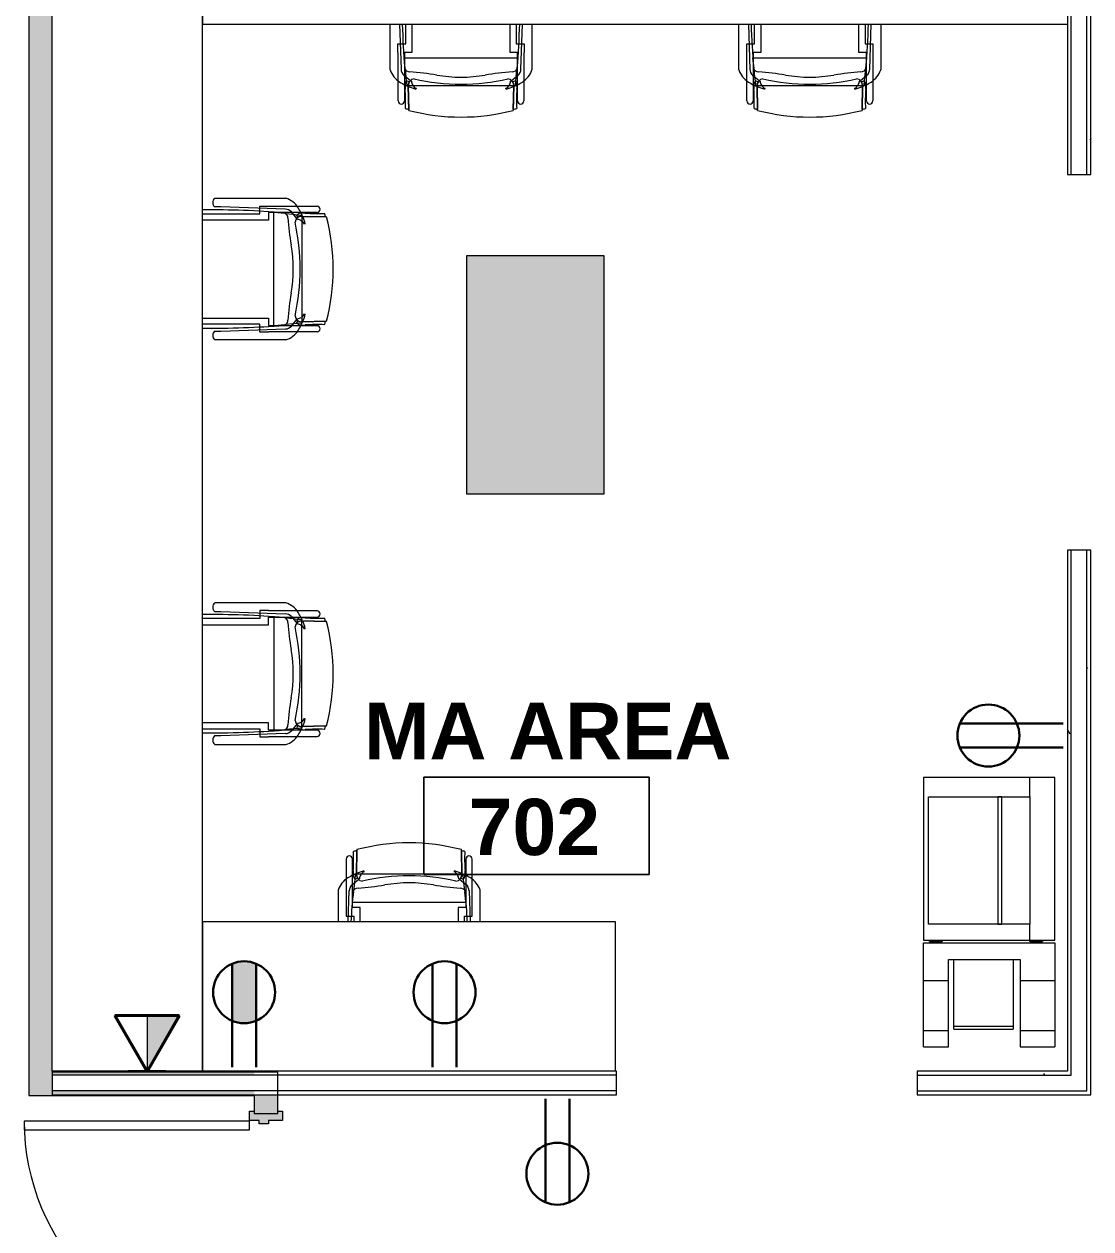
# Model space of a CAD drawing. Header units: inches. Extents: x 1076 to 2563, y 349 to 2134.
# Drawn here: x 1810 to 1980.3, y 944.3 to 1136.7 of the extents above; entities that cross this region are included whole.
import ezdxf

# ---------------------------------------------------------------- set-up
doc = ezdxf.new("R2010")
doc.units = ezdxf.units.IN
doc.header["$MEASUREMENT"] = 0
for name, color, linetype, lineweight in [('A-ANNO-NOTE', 131, 'Continuous', 30), ('A-AREA-IDEN', 2, 'Continuous', 9), ('A-COLS', 52, 'Continuous', 13), ('A-DOOR', 31, 'Continuous', 13), ('A-WALL', 113, 'Continuous', 13), ('A-WALL-PATT', 111, 'Continuous', 13), ('I-FURN', 30, 'Continuous', 9), ('I-WALL', 2, 'Continuous', 13), ('Q-CASE', 31, 'Continuous', 13), ('Q-SPCQ', 91, 'Continuous', 9)]:
    doc.layers.add(name, color=color, linetype=linetype, lineweight=lineweight)
doc.styles.add('Swis721 Lt BT_B', font='', dxfattribs={"height": 9})
doc.styles.get('Swis721 Lt BT_B').set_extended_font_data('Swis721 Lt BT', bold=True)
pattern_1 = [(0, (0, 0), (30.72, 7.68), [1.267, -21.773, 1.267, -21.773, -122.88]), (0, (0, 0), (30.72, 7.68), [-46.08, 1.267, -44.813, 1.267, -21.773, -53.76]), (0, (0, 0), (30.72, 7.68), [-115.2, 1.267, -14.093, 1.267, -37.133]), (120, (11.52, 3.84), (-22.011075, 22.7643), [1.267, -21.773, 1.267, -21.773, -122.88]), (120, (11.52, 3.84), (-22.011075, 22.7643), [-46.08, 1.267, -44.813, 1.267, -21.773, -53.76]), (120, (11.52, 3.84), (-22.011075, 22.7643), [-115.2, 1.267, -14.093, 1.267, -37.133]), (240, (15.36, 19.2), (-8.708925, -30.4443), [1.267, -21.773, 1.267, -21.773, -122.88]), (240, (15.36, 19.2), (-8.708925, -30.4443), [-46.08, 1.267, -44.813, 1.267, -21.773, -53.76]), (240, (15.36, 19.2), (-8.708925, -30.4443), [-115.2, 1.267, -14.093, 1.267, -37.133])]

# ---------------------------------------------------------------- blocks, each defined once
blk = doc.blocks.new('Door - Single - Solid Door-7355448-Level XX  POWER _ SIGNAL')
at = {"layer": 'A-DOOR'}
h = blk.add_hatch(color=250, dxfattribs=at)
h.paths.add_polyline_path([(23.62, 2.54), (22.12, 2.54), (22.12, 0.29), (21.62, 0.29), (21.62, -1.21), (22.12, -1.21), (22.12, -2.71), (23.62, -2.71), (23.62, -1.96), (23.24, -1.96), (23.24, 1.79), (23.62, 1.79), (23.62, 2.29)], flags=0)
h.paths.add_polyline_path([(-13.63, 0.29), (-14.13, 0.29), (-14.13, 2.54), (-15.63, 2.54), (-15.63, 1.79), (-15.26, 1.79), (-15.26, -1.96), (-15.63, -1.96), (-15.63, -2.71), (-14.13, -2.71), (-14.13, -1.21), (-13.63, -1.21)], flags=0)
at = {"layer": 'A-DOOR', "color": 8, "lineweight": 20}
for p, q in [((-15.63, 2.54), (-14.13, 2.54)), ((-15.63, 1.79), (-15.63, 2.54)), ((-14.13, 2.54), (-14.13, 0.29)), ((22.12, 2.54), (23.62, 2.54)), ((22.12, 0.29), (22.12, 2.54)), ((23.62, 2.54), (23.62, 1.79)), ((-14.13, 0.29), (-13.63, 0.29)), ((-13.63, 0.29), (-13.63, -1.21)), ((21.62, 0.29), (22.12, 0.29)), ((21.62, -1.21), (21.62, 0.29)), ((-14.13, -1.21), (-14.13, -2.71)), ((-13.63, -1.21), (-14.13, -1.21)), ((22.12, -1.21), (21.62, -1.21)), ((22.12, -2.71), (22.12, -1.21)), ((-15.63, -2.71), (-15.63, -1.96)), ((-14.13, -2.71), (-15.63, -2.71)), ((-12.63, -2.71), (-14.01, -2.71)), ((-14.01, -2.71), (-14.01, -38.71)), ((-12.63, -38.71), (-12.63, -2.71)), ((23.62, -2.71), (22.12, -2.71)), ((23.62, -1.96), (23.62, -2.71)), ((-14.01, -38.71), (-12.63, -38.71))]:
    blk.add_line(p, q, dxfattribs=at)
at = {"layer": 'A-DOOR', "lineweight": 9}
blk.add_arc((-14.01, -2.71), 36, 270, 0.5, dxfattribs=at)
blk = doc.blocks.new('C-Counter Top1 - ADJ HEIGHT 2-7727178-Level XX  POWER _ SIGNAL')
at = {"layer": 'Q-CASE', "lineweight": 9}
blk.add_line((-47.14, 0), (144.11, 0), dxfattribs=at)
blk = doc.blocks.new('F-Haworth_Chair_X99-Seminar - X99 Seminar Chair with Glides-7260152-Level XX  POWER _ SIGNAL')
at = {"layer": 'I-FURN'}
for p, q in [((-8.82, -0.89), (-8.82, 8.25)), ((-7.83, 8.25), (-7.83, -1.46)), ((7.83, -1.46), (7.83, 8.25)), ((8.82, 8.25), (8.82, -0.89)), ((-11.32, 5.48), (-11.3, 6.32)), ((-9.92, 6.36), (-9.92, 5.36)), ((9.92, 5.36), (9.92, 6.36)), ((11.3, 6.32), (11.32, 5.48)), ((-11.32, -5.06), (-11.32, 5.48)), ((-9.92, 5.36), (-9.57, -4.97)), ((9.57, -4.97), (9.92, 5.36)), ((11.32, 5.48), (11.32, -5.06)), ((-10.07, -0.89), (-9.71, -0.89)), ((-10.07, -2.27), (-10.07, -0.89)), ((-9.71, -0.89), (-9.2, -0.89)), ((-9.2, -0.89), (-8.82, -0.89)), ((-7.83, -1.47), (-7.83, -2.27)), ((7.83, -2.27), (7.83, -1.47)), ((8.82, -0.89), (9.2, -0.89)), ((9.2, -0.89), (9.71, -0.89)), ((9.71, -0.89), (10.07, -0.89)), ((10.07, -0.89), (10.07, -2.27)), ((-10.04, -2.27), (-10.07, -2.27)), ((-10.04, -4.99), (-10.04, -2.27)), ((-9.07, -3.12), (9.07, -3.12)), ((-9.07, -3.2), (-9.07, -3.12)), ((-8.9, -4.8), (-9.07, -3.2)), ((-9.04, -2.27), (-9.04, -3.12)), ((-7.83, -2.27), (-9.04, -2.27)), ((-9.04, -3.12), (-9.04, -3.43)), ((-9.04, -3.43), (-9.04, -3.62)), ((-9.04, -3.62), (-9.04, -5.99)), ((9.04, -2.27), (7.83, -2.27)), ((9.07, -3.2), (8.9, -4.8)), ((9.04, -3.12), (9.04, -2.27)), ((9.04, -3.43), (9.04, -3.12)), ((9.04, -3.62), (9.04, -3.43)), ((9.04, -5.99), (9.04, -3.62)), ((9.07, -3.12), (9.07, -3.2)), ((10.04, -2.27), (10.04, -4.99)), ((10.07, -2.27), (10.04, -2.27)), ((-10.04, -6.81), (-10.04, -5)), ((-8.88, -4.99), (-8.89, -4.91)), ((-8.75, -6.22), (-8.88, -4.99)), ((8.88, -4.99), (8.75, -6.22)), ((8.89, -4.91), (8.88, -4.99)), ((10.04, -5), (10.04, -6.81)), ((-10.04, -10.02), (-10.04, -6.81)), ((-9.13, -5.92), (-8.07, -6.77)), ((-9.04, -5.99), (-9.04, -7.4)), ((-9.04, -7.4), (-9.04, -10.02)), ((-8.68, -6.87), (-8.75, -6.22)), ((-8.62, -7.42), (-8.68, -6.87)), ((-8.6, -7.6), (-8.62, -7.43)), ((-8.61, -6.81), (-8.23, -6.95)), ((-8.49, -7.6), (-8.56, -7.6)), ((-8.42, -7.57), (-8.34, -11.37)), ((-8.34, -11.52), (-8.42, -7.57)), ((-7.65, -7.6), (-8.4, -7.6)), ((-8.03, -6.81), (-7.95, -6.87)), ((7.65, -7.6), (-7.65, -7.6)), ((8.4, -7.6), (7.65, -7.6)), ((7.95, -6.87), (8.03, -6.81)), ((8.07, -6.77), (9.13, -5.92)), ((8.23, -6.95), (8.61, -6.81)), ((8.34, -11.37), (8.42, -7.57)), ((8.42, -7.57), (8.34, -11.52)), ((8.56, -7.6), (8.49, -7.6)), ((8.62, -7.43), (8.6, -7.6)), ((8.68, -6.87), (8.62, -7.42)), ((8.75, -6.22), (8.68, -6.87)), ((9.04, -7.4), (9.04, -5.99)), ((9.04, -10.02), (9.04, -7.4)), ((10.04, -6.81), (10.04, -10.02)), ((-7.18, -7.99), (-7.21, -8.13)), ((7.21, -8.13), (7.18, -7.99))]:
    blk.add_line(p, q, dxfattribs=at)
for centre, radius, start, end in [((144.06, 7.32), 153.52, 179.6537, 184.5213), ((-144.06, 7.32), 153.52, 355.4787, 0.3463), ((-10.58, 5.68), 0.956, 45.8901, 138.1099), ((10.58, 5.68), 0.956, 41.8901, 134.1099), ((-7.87, -3.92), 3.63, 198.1789, 238.0478), ((-8.18, -4.9), 1.39, 182.8013, 227.1078), ((-8.24, -4.59), 0.763, 194.2338, 275.7662), ((-11.32, -48.08), 42.84, 79.9767, 85.7699), ((11.32, -48.08), 42.84, 94.2301, 100.0233), ((8.24, -4.59), 0.763, 264.2338, 345.7662), ((8.18, -4.9), 1.39, 312.8922, 357.1987), ((7.87, -3.92), 3.63, 301.9522, 341.8211), ((-4.71, 1.15), 9.61, 238.0478, 243.9964), ((-5.2, -7.86), 3.74, 170.0936, 184.0143), ((-4.71, 1.15), 9.61, 243.9964, 246.4906), ((-8.28, -7.33), 0.613, 122.5427, 170.0936), ((-4.71, 1.15), 9.61, 246.6393, 247.073), ((-7.37, -7.55), 1.05, 95.9554, 181.1786), ((-7.37, -7.55), 1.05, 145.2002, 181.1786), ((-6.55, -6.76), 1.38, 185.0878, 212.4248), ((-6.55, -6.76), 1.38, 214.0187, 242.9497), ((0, 26.49), 33.83, 257.2285, 282.7715), ((0, 15.97), 22.19, 259.9767, 280.0233), ((6.55, -6.76), 1.38, 297.0503, 325.9813), ((7.37, -7.55), 1.05, 358.8214, 84.0446), ((6.55, -6.76), 1.38, 327.5752, 354.9122), ((7.37, -7.55), 1.05, 358.8214, 34.7998), ((4.71, 1.15), 9.61, 292.927, 293.3607), ((4.71, 1.15), 9.61, 293.5094, 296.0036), ((8.28, -7.33), 0.613, 9.9064, 57.4573), ((5.2, -7.86), 3.74, 355.9857, 9.9064), ((4.71, 1.15), 9.61, 296.0036, 301.9522), ((-36.06, -10.03), 27.2, 357.4882, 4.0143), ((-4.71, 1.15), 9.61, 247.2631, 254.9334), ((4.71, 1.15), 9.61, 285.0666, 292.7369), ((36.06, -10.03), 27.2, 175.9857, 182.5118), ((-9.54, -10.02), 0.498, 180, 0), ((0, 20.73), 33.17, 254.4478, 255.4234), ((0, 20.29), 32.89, 255.304, 284.6925), ((0, 20.73), 33.17, 284.5766, 285.5522), ((9.54, -10.02), 0.498, 180, 0)]:
    blk.add_arc(centre, radius, start, end, dxfattribs=at)
blk = doc.blocks.new('F-Haworth_Chair_X99-Seminar - X99 Seminar Chair with Glides-V16-Level XX  POWER _ SIGNAL')
at = {"layer": 'I-FURN'}
for p, q in [((-10.04, 10.02), (-10.04, 6.81)), ((-9.04, 7.4), (-9.04, 10.02)), ((-8.34, 11.52), (-8.42, 7.57)), ((-8.42, 7.57), (-8.34, 11.37)), ((8.42, 7.57), (8.34, 11.52)), ((8.34, 11.37), (8.42, 7.57)), ((9.04, 10.02), (9.04, 7.4)), ((10.04, 6.81), (10.04, 10.02)), ((-7.18, 7.99), (-7.21, 8.13)), ((7.21, 8.13), (7.18, 7.99)), ((-10.04, 6.81), (-10.04, 5)), ((-9.13, 5.92), (-8.07, 6.77)), ((-9.04, 5.99), (-9.04, 7.4)), ((-9.04, 3.62), (-9.04, 5.99)), ((-8.75, 6.22), (-8.88, 4.99)), ((-8.68, 6.87), (-8.75, 6.22)), ((-8.62, 7.42), (-8.68, 6.87)), ((-8.6, 7.6), (-8.62, 7.43)), ((-8.61, 6.81), (-8.23, 6.95)), ((-8.49, 7.6), (-8.56, 7.6)), ((-7.65, 7.6), (-8.4, 7.6)), ((-8.03, 6.81), (-7.95, 6.87)), ((-3.62, 7.6), (-7.65, 7.6)), ((3.85, 7.6), (-3.58, 7.6)), ((7.65, 7.6), (3.88, 7.6)), ((8.4, 7.6), (7.65, 7.6)), ((7.95, 6.87), (8.03, 6.81)), ((8.07, 6.77), (9.13, 5.92)), ((8.23, 6.95), (8.61, 6.81)), ((8.56, 7.6), (8.49, 7.6)), ((8.62, 7.43), (8.6, 7.6)), ((8.68, 6.87), (8.62, 7.42)), ((8.75, 6.22), (8.68, 6.87)), ((8.88, 4.99), (8.75, 6.22)), ((9.04, 7.4), (9.04, 5.99)), ((9.04, 5.99), (9.04, 3.62)), ((10.04, 5), (10.04, 6.81)), ((-11.32, 5.06), (-11.32, -5.48)), ((-10.04, 4.99), (-10.04, 2.27)), ((-9.92, -5.36), (-9.57, 4.97)), ((-8.9, 4.8), (-9.07, 3.2)), ((-8.88, 4.99), (-8.89, 4.91)), ((8.89, 4.91), (8.88, 4.99)), ((9.07, 3.2), (8.9, 4.8)), ((9.57, 4.97), (9.92, -5.36)), ((10.04, 2.27), (10.04, 4.99)), ((11.32, -5.48), (11.32, 5.06)), ((-10.04, 2.27), (-10.07, 2.27)), ((-10.07, 2.27), (-10.07, 0.89)), ((-9.07, 3.2), (-9.07, 3.12)), ((-9.07, 3.12), (9.07, 3.12)), ((-9.04, 3.43), (-9.04, 3.62)), ((-9.04, 3.12), (-9.04, 3.43)), ((-9.04, 2.27), (-9.04, 3.12)), ((-7.83, 2.27), (-9.04, 2.27)), ((-7.83, 1.47), (-7.83, 2.27)), ((9.04, 2.27), (7.83, 2.27)), ((7.83, 2.27), (7.83, 1.47)), ((9.04, 3.62), (9.04, 3.43)), ((9.04, 3.43), (9.04, 3.12)), ((9.04, 3.12), (9.04, 2.27)), ((9.07, 3.12), (9.07, 3.2)), ((10.07, 2.27), (10.04, 2.27)), ((10.07, 0.89), (10.07, 2.27)), ((-10.07, 0.89), (-9.71, 0.89)), ((-9.71, 0.89), (-9.2, 0.89)), ((-9.2, 0.89), (-8.82, 0.89)), ((-8.82, 0.89), (-8.82, -8.25)), ((-7.83, -8.25), (-7.83, 1.46)), ((7.83, 1.46), (7.83, -8.25)), ((8.82, 0.89), (9.2, 0.89)), ((8.82, -8.25), (8.82, 0.89)), ((9.2, 0.89), (9.71, 0.89)), ((9.71, 0.89), (10.07, 0.89)), ((-11.32, -5.48), (-11.3, -6.32)), ((-9.92, -6.36), (-9.92, -5.36)), ((9.92, -5.36), (9.92, -6.36)), ((11.3, -6.32), (11.32, -5.48))]:
    blk.add_line(p, q, dxfattribs=at)
for centre, radius, start, end in [((0, -20.29), 32.89, 75.3075, 104.696), ((-9.54, 10.02), 0.498, 360, 180), ((-36.06, 10.03), 27.2, 355.9857, 2.5118), ((0, -20.73), 33.17, 104.5766, 105.5522), ((0, -20.73), 33.17, 74.4478, 75.4234), ((36.06, 10.03), 27.2, 177.4882, 184.0143), ((9.54, 10.02), 0.498, 360, 180), ((-5.2, 7.86), 3.74, 175.9857, 189.9064), ((-4.71, -1.15), 9.61, 112.927, 113.3607), ((-4.71, -1.15), 9.61, 105.0666, 112.7369), ((-6.55, 6.76), 1.38, 117.0503, 145.9813), ((6.55, 6.76), 1.38, 48.4842, 62.9497), ((4.71, -1.15), 9.61, 67.2631, 74.9334), ((6.55, 6.76), 1.38, 34.0187, 48.4842), ((4.71, -1.15), 9.61, 66.6393, 67.073), ((5.2, 7.86), 3.74, 350.0936, 4.0143), ((-7.87, 3.92), 3.63, 121.9522, 161.8211), ((-4.71, -1.15), 9.61, 116.0036, 121.9522), ((-8.18, 4.9), 1.39, 132.8922, 177.1987), ((-4.71, -1.15), 9.61, 113.5094, 116.0036), ((-8.28, 7.33), 0.613, 189.9064, 237.4573), ((-7.37, 7.55), 1.05, 178.8214, 214.7998), ((-7.37, 7.55), 1.05, 178.8214, 264.0446), ((-11.32, 48.08), 42.84, 274.2301, 280.0233), ((-6.55, 6.76), 1.38, 147.5752, 174.9122), ((0, -26.49), 33.83, 77.2285, 102.7715), ((0, -15.97), 22.19, 79.9767, 100.0233), ((11.32, 48.08), 42.84, 259.9767, 265.7699), ((7.37, 7.55), 1.05, 275.9554, 1.1786), ((6.55, 6.76), 1.38, 5.0878, 32.4248), ((7.37, 7.55), 1.05, 325.2002, 1.1786), ((4.71, -1.15), 9.61, 63.9964, 66.4906), ((8.28, 7.33), 0.613, 302.5427, 350.0936), ((4.71, -1.15), 9.61, 58.0478, 63.9964), ((8.18, 4.9), 1.39, 2.8013, 47.1078), ((7.87, 3.92), 3.63, 18.1789, 58.0478), ((144.06, -7.32), 153.52, 175.4787, 180.3463), ((-8.24, 4.59), 0.763, 84.2338, 165.7662), ((8.24, 4.59), 0.763, 14.2338, 95.7662), ((-144.06, -7.32), 153.52, 359.6537, 4.5213), ((-10.58, -5.68), 0.956, 221.8901, 314.1099), ((10.58, -5.68), 0.956, 225.8901, 318.1099)]:
    blk.add_arc(centre, radius, start, end, dxfattribs=at)
blk = doc.blocks.new('C-Counter Top1 - ADJ HEIGHT 2-7727322-Level XX  POWER _ SIGNAL')
at = {"layer": 'Q-CASE', "lineweight": 9}
for p, q in [((-47.26, 24), (-47.26, 0)), ((-47.26, 0), (90.79, 0))]:
    blk.add_line(p, q, dxfattribs=at)
blk = doc.blocks.new('F-Haworth_Chair_X99-Seminar - X99 Seminar Chair with Glides-V70-Level XX  POWER _ SIGNAL')
at = {"layer": 'I-FURN'}
for p, q in [((-11.32, -5.06), (-11.32, 2.25)), ((-9.81, 2.25), (-9.57, -4.97)), ((-8.82, -0.89), (-8.82, 2.25)), ((-7.83, 2.25), (-7.83, -2.27)), ((7.83, -2.27), (7.83, 2.25)), ((8.82, 2.25), (8.82, -0.89)), ((9.57, -4.97), (9.81, 2.25)), ((11.32, 2.25), (11.32, -5.06)), ((-10.07, -0.89), (-9.71, -0.89)), ((-10.07, -2.27), (-10.07, -0.89)), ((-9.71, -0.89), (-9.2, -0.89)), ((-9.2, -0.89), (-8.82, -0.89)), ((8.82, -0.89), (9.2, -0.89)), ((9.2, -0.89), (9.71, -0.89)), ((9.71, -0.89), (10.07, -0.89)), ((10.07, -0.89), (10.07, -2.27)), ((-10.04, -2.27), (-10.07, -2.27)), ((-10.04, -4.99), (-10.04, -2.27)), ((-9.07, -3.12), (9.07, -3.12)), ((-9.07, -3.2), (-9.07, -3.12)), ((-8.9, -4.8), (-9.07, -3.2)), ((-9.04, -2.27), (-9.04, -3.12)), ((-7.83, -2.27), (-9.04, -2.27)), ((-9.04, -3.12), (-9.04, -3.43)), ((-9.04, -3.43), (-9.04, -3.62)), ((-9.04, -3.62), (-9.04, -5.99)), ((9.04, -2.27), (7.83, -2.27)), ((9.07, -3.2), (8.9, -4.8)), ((9.04, -3.12), (9.04, -2.27)), ((9.04, -3.43), (9.04, -3.12)), ((9.04, -3.62), (9.04, -3.43)), ((9.04, -5.99), (9.04, -3.62)), ((9.07, -3.12), (9.07, -3.2)), ((10.04, -2.27), (10.04, -4.99)), ((10.07, -2.27), (10.04, -2.27)), ((-10.04, -6.81), (-10.04, -5)), ((-8.88, -4.99), (-8.89, -4.91)), ((-8.75, -6.22), (-8.88, -4.99)), ((8.88, -4.99), (8.75, -6.22)), ((8.89, -4.91), (8.88, -4.99)), ((10.04, -5), (10.04, -6.81)), ((-10.04, -10.02), (-10.04, -6.81)), ((-9.13, -5.92), (-8.07, -6.77)), ((-9.04, -5.99), (-9.04, -7.4)), ((-9.04, -7.4), (-9.04, -10.02)), ((-8.68, -6.87), (-8.75, -6.22)), ((-8.62, -7.42), (-8.68, -6.87)), ((-8.6, -7.6), (-8.62, -7.43)), ((-8.61, -6.81), (-8.23, -6.95)), ((-8.49, -7.6), (-8.56, -7.6)), ((-8.42, -7.57), (-8.34, -11.37)), ((-8.34, -11.52), (-8.42, -7.57)), ((-7.65, -7.6), (-8.4, -7.6)), ((-8.03, -6.81), (-7.95, -6.87)), ((7.65, -7.6), (-7.65, -7.6)), ((8.4, -7.6), (7.65, -7.6)), ((7.95, -6.87), (8.03, -6.81)), ((8.07, -6.77), (9.13, -5.92)), ((8.23, -6.95), (8.61, -6.81)), ((8.34, -11.37), (8.42, -7.57)), ((8.42, -7.57), (8.34, -11.52)), ((8.56, -7.6), (8.49, -7.6)), ((8.62, -7.43), (8.6, -7.6)), ((8.68, -6.87), (8.62, -7.42)), ((8.75, -6.22), (8.68, -6.87)), ((9.04, -7.4), (9.04, -5.99)), ((9.04, -10.02), (9.04, -7.4)), ((10.04, -6.81), (10.04, -10.02)), ((-7.18, -7.99), (-7.21, -8.13)), ((7.21, -8.13), (7.18, -7.99))]:
    blk.add_line(p, q, dxfattribs=at)
for centre, radius, start, end in [((144.06, 7.32), 153.52, 181.8934, 184.5213), ((-144.06, 7.32), 153.52, 355.4787, 358.1066), ((-7.87, -3.92), 3.63, 198.1789, 238.0478), ((-8.18, -4.9), 1.39, 182.8013, 227.1078), ((-8.24, -4.59), 0.763, 194.2338, 275.7662), ((-11.32, -48.08), 42.84, 79.9767, 85.7699), ((11.32, -48.08), 42.84, 94.2301, 100.0233), ((8.24, -4.59), 0.763, 264.2338, 345.7662), ((8.18, -4.9), 1.39, 312.8922, 357.1987), ((7.87, -3.92), 3.63, 301.9522, 341.8211), ((-4.71, 1.15), 9.61, 238.0478, 243.9964), ((-5.2, -7.86), 3.74, 170.0936, 184.0143), ((-4.71, 1.15), 9.61, 243.9964, 246.4906), ((-8.28, -7.33), 0.613, 122.5427, 170.0936), ((-4.71, 1.15), 9.61, 246.6393, 247.073), ((-7.37, -7.55), 1.05, 95.9554, 181.1786), ((-7.37, -7.55), 1.05, 145.2002, 181.1786), ((-6.55, -6.76), 1.38, 185.0878, 212.4248), ((-6.55, -6.76), 1.38, 214.0187, 242.9497), ((0, 26.49), 33.83, 257.2285, 282.7715), ((0, 15.97), 22.19, 259.9767, 280.0233), ((6.55, -6.76), 1.38, 297.0503, 325.9813), ((7.37, -7.55), 1.05, 358.8214, 84.0446), ((6.55, -6.76), 1.38, 327.5752, 354.9122), ((7.37, -7.55), 1.05, 358.8214, 34.7998), ((4.71, 1.15), 9.61, 292.927, 293.3607), ((4.71, 1.15), 9.61, 293.5094, 296.0036), ((8.28, -7.33), 0.613, 9.9064, 57.4573), ((5.2, -7.86), 3.74, 355.9857, 9.9064), ((4.71, 1.15), 9.61, 296.0036, 301.9522), ((-36.06, -10.03), 27.2, 357.4882, 4.0143), ((-4.71, 1.15), 9.61, 247.2631, 254.9334), ((4.71, 1.15), 9.61, 285.0666, 292.7369), ((36.06, -10.03), 27.2, 175.9857, 182.5118), ((-9.54, -10.02), 0.498, 180, 0), ((0, 20.73), 33.17, 254.4478, 255.4234), ((0, 20.29), 32.89, 255.304, 284.6925), ((0, 20.73), 33.17, 284.5766, 285.5522), ((9.54, -10.02), 0.498, 180, 0)]:
    blk.add_arc(centre, radius, start, end, dxfattribs=at)
blk = doc.blocks.new('C-Counter Top1 - ADJ HEIGHT 2-7727901-Level XX  POWER _ SIGNAL')
at = {"layer": 'Q-CASE', "lineweight": 9}
for p, q in [((18.67, 0), (-47.26, 0)), ((-47.26, 0), (-47.26, -23.87)), ((18.67, -23.88), (18.67, 0))]:
    blk.add_line(p, q, dxfattribs=at)
blk = doc.blocks.new('F-Haworth_Chair_X99-Seminar - X99 Seminar Chair with Glides-V71-Level XX  POWER _ SIGNAL')
at = {"layer": 'I-FURN'}
for p, q in [((-10.04, 10.02), (-10.04, 6.81)), ((-9.04, 7.4), (-9.04, 10.02)), ((-8.34, 11.52), (-8.42, 7.57)), ((-8.42, 7.57), (-8.34, 11.37)), ((8.42, 7.57), (8.34, 11.52)), ((8.34, 11.37), (8.42, 7.57)), ((9.04, 10.02), (9.04, 7.4)), ((10.04, 6.81), (10.04, 10.02)), ((-7.18, 7.99), (-7.21, 8.13)), ((7.21, 8.13), (7.18, 7.99)), ((-10.04, 6.81), (-10.04, 5)), ((-9.13, 5.92), (-8.07, 6.77)), ((-9.04, 5.99), (-9.04, 7.4)), ((-9.04, 3.62), (-9.04, 5.99)), ((-8.75, 6.22), (-8.88, 4.99)), ((-8.68, 6.87), (-8.75, 6.22)), ((-8.62, 7.42), (-8.68, 6.87)), ((-8.6, 7.6), (-8.62, 7.43)), ((-8.61, 6.81), (-8.23, 6.95)), ((-8.49, 7.6), (-8.56, 7.6)), ((-7.65, 7.6), (-8.4, 7.6)), ((-8.03, 6.81), (-7.95, 6.87)), ((7.65, 7.6), (-7.65, 7.6)), ((8.4, 7.6), (7.65, 7.6)), ((7.95, 6.87), (8.03, 6.81)), ((8.07, 6.77), (9.13, 5.92)), ((8.23, 6.95), (8.61, 6.81)), ((8.56, 7.6), (8.49, 7.6)), ((8.62, 7.43), (8.6, 7.6)), ((8.68, 6.87), (8.62, 7.42)), ((8.75, 6.22), (8.68, 6.87)), ((8.88, 4.99), (8.75, 6.22)), ((9.04, 7.4), (9.04, 5.99)), ((9.04, 5.99), (9.04, 3.62)), ((10.04, 5), (10.04, 6.81)), ((-11.32, 5.06), (-11.32, 0)), ((-10.04, 4.99), (-10.04, 2.27)), ((-9.74, 0), (-9.57, 4.97)), ((-8.9, 4.8), (-9.07, 3.2)), ((-8.88, 4.99), (-8.89, 4.91)), ((8.89, 4.91), (8.88, 4.99)), ((9.07, 3.2), (8.9, 4.8)), ((9.57, 4.97), (9.74, 0)), ((10.04, 2.27), (10.04, 4.99)), ((11.32, 0), (11.32, 5.06)), ((-10.04, 2.27), (-10.07, 2.27)), ((-10.07, 2.27), (-10.07, 0.89)), ((-9.07, 3.2), (-9.07, 3.12)), ((-9.07, 3.12), (9.07, 3.12)), ((-9.04, 3.43), (-9.04, 3.62)), ((-9.04, 3.12), (-9.04, 3.43)), ((-9.04, 2.27), (-9.04, 3.12)), ((-7.83, 2.27), (-9.04, 2.27)), ((-7.83, 0), (-7.83, 2.27)), ((9.04, 2.27), (7.83, 2.27)), ((7.83, 2.27), (7.83, 0)), ((9.04, 3.62), (9.04, 3.43)), ((9.04, 3.43), (9.04, 3.12)), ((9.04, 3.12), (9.04, 2.27)), ((9.07, 3.12), (9.07, 3.2)), ((10.07, 2.27), (10.04, 2.27)), ((10.07, 0.89), (10.07, 2.27)), ((-10.07, 0.89), (-9.71, 0.89)), ((-9.71, 0.89), (-9.2, 0.89)), ((-9.2, 0.89), (-8.82, 0.89)), ((-8.82, 0.89), (-8.82, 0)), ((8.82, 0.89), (9.2, 0.89)), ((8.82, 0), (8.82, 0.89)), ((9.2, 0.89), (9.71, 0.89)), ((9.71, 0.89), (10.07, 0.89))]:
    blk.add_line(p, q, dxfattribs=at)
for centre, radius, start, end in [((0, -20.29), 32.89, 75.3075, 104.696), ((-9.54, 10.02), 0.498, 360, 180), ((-36.06, 10.03), 27.2, 355.9857, 2.5118), ((0, -20.73), 33.17, 104.5766, 105.5522), ((0, -20.73), 33.17, 74.4478, 75.4234), ((36.06, 10.03), 27.2, 177.4882, 184.0143), ((9.54, 10.02), 0.498, 360, 180), ((-5.2, 7.86), 3.74, 175.9857, 189.9064), ((-4.71, -1.15), 9.61, 112.927, 113.3607), ((-4.71, -1.15), 9.61, 105.0666, 112.7369), ((-6.55, 6.76), 1.38, 117.0503, 145.9813), ((6.55, 6.76), 1.38, 34.0187, 62.9497), ((4.71, -1.15), 9.61, 67.2631, 74.9334), ((4.71, -1.15), 9.61, 66.6393, 67.073), ((5.2, 7.86), 3.74, 350.0936, 4.0143), ((-7.87, 3.92), 3.63, 121.9522, 161.8211), ((-4.71, -1.15), 9.61, 116.0036, 121.9522), ((-8.18, 4.9), 1.39, 132.8922, 177.1987), ((-4.71, -1.15), 9.61, 113.5094, 116.0036), ((-8.28, 7.33), 0.613, 189.9064, 237.4573), ((-7.37, 7.55), 1.05, 178.8214, 214.7998), ((-7.37, 7.55), 1.05, 178.8214, 264.0446), ((-11.32, 48.08), 42.84, 274.2301, 280.0233), ((-6.55, 6.76), 1.38, 147.5752, 174.9122), ((0, -26.49), 33.83, 77.2285, 102.7715), ((0, -15.97), 22.19, 79.9767, 100.0233), ((11.32, 48.08), 42.84, 259.9767, 265.7699), ((7.37, 7.55), 1.05, 275.9554, 1.1786), ((6.55, 6.76), 1.38, 5.0878, 32.4248), ((7.37, 7.55), 1.05, 325.2002, 1.1786), ((4.71, -1.15), 9.61, 63.9964, 66.4906), ((8.28, 7.33), 0.613, 302.5427, 350.0936), ((4.71, -1.15), 9.61, 58.0478, 63.9964), ((8.18, 4.9), 1.39, 2.8013, 47.1078), ((7.87, 3.92), 3.63, 18.1789, 58.0478), ((144.06, -7.32), 153.52, 175.4787, 177.2656), ((-8.24, 4.59), 0.763, 84.2338, 165.7662), ((8.24, 4.59), 0.763, 14.2338, 95.7662), ((-144.06, -7.32), 153.52, 2.7344, 4.5213)]:
    blk.add_arc(centre, radius, start, end, dxfattribs=at)
blk = doc.blocks.new('A-Copier-Floor - A-Copier-Floor-4036613-Level XX  POWER _ SIGNAL')
at = {"layer": 'Q-SPCQ'}
for p, q in [((-30.09, 11.47), (-27.49, 11.47)), ((-30.09, 11.47), (-30.09, 7.47)), ((-27.49, 11.47), (-19.49, 11.47)), ((-27.49, 11.47), (-27.49, 7.47)), ((-19.49, 11.47), (-13.49, 11.47)), ((-19.49, 11.47), (-19.49, 7.47)), ((-13.49, 11.47), (-13.49, -9.53)), ((-13.29, 10.49), (-13.29, 8.47)), ((-13.29, 10.49), (-13.1, 10.49)), ((12.91, 11.47), (-13.09, 11.47)), ((-13.09, 11.47), (-13.09, -5.51)), ((-10.52, -5.51), (-10.52, 10.67)), ((-10.52, 10.67), (9.82, 10.67)), ((9.82, 10.67), (9.82, -5.51)), ((12.91, -5.51), (12.91, 11.47)), ((-13.1, 8.47), (-13.29, 8.47)), ((-30.09, 7.47), (-27.49, 7.47)), ((-27.49, 7.47), (-19.49, 7.47)), ((-27.26, 6.6), (-26.84, 6.6)), ((-27.26, 6.6), (-27.26, -2.84)), ((-26.84, 6.6), (-16.13, 6.6)), ((-26.84, -2.84), (-26.84, 6.6)), ((-19.49, 7.47), (-16.13, 7.47)), ((-16.13, 7.47), (-16.13, -3.97)), ((9.82, -0.4), (-10.52, -0.4)), ((-10.52, -0.4), (-10.52, -1.03)), ((-10.52, -1.03), (9.82, -1.03)), ((9.82, -1.03), (9.82, -0.4)), ((-26.84, -2.84), (-27.26, -2.84)), ((-16.13, -2.84), (-26.84, -2.84)), ((-27.49, -3.97), (-30.09, -3.97)), ((-30.09, -3.97), (-30.09, -9.53)), ((-19.49, -3.97), (-27.49, -3.97)), ((-27.49, -3.97), (-27.49, -9.53)), ((-16.13, -3.97), (-19.49, -3.97)), ((-19.49, -3.97), (-19.49, -9.53)), ((-13.29, -5.51), (-13.29, -7.53)), ((-13.29, -5.51), (-13.1, -5.51)), ((-13.09, -5.51), (-10.52, -5.51)), ((-13.09, -5.51), (-13.09, -9.53)), ((9.82, -5.51), (-10.52, -5.51)), ((9.82, -5.51), (12.91, -5.51)), ((12.91, -9.53), (12.91, -5.51)), ((-13.1, -7.53), (-13.29, -7.53)), ((-27.49, -9.53), (-30.09, -9.53)), ((-19.49, -9.53), (-27.49, -9.53)), ((-13.49, -9.53), (-19.49, -9.53)), ((-13.09, -9.53), (12.91, -9.53))]:
    blk.add_line(p, q, dxfattribs=at)
blk = doc.blocks.new('Room Tag - Room Name and Number-3379422-Level XX  POWER _ SIGNAL')
at = {"layer": 'A-AREA-IDEN'}
for p, q in [((-0.1881, -0.1636), (-0.1881, -0.0018)), ((-0.1881, -0.0018), (0.1869, -0.0018)), ((0.1869, -0.0018), (-0.1881, -0.0018)), ((-0.1881, -0.0018), (-0.1881, -0.1636)), ((0.1869, -0.0018), (0.1869, -0.1636)), ((0.1869, -0.1636), (0.1869, -0.0018)), ((0.1869, -0.1636), (-0.1881, -0.1636)), ((-0.1881, -0.1636), (0.1869, -0.1636))]:
    blk.add_line(p, q, dxfattribs=at)

msp = doc.modelspace()

# ---------------------------------------------------------------- hatches: boundary and pattern name
at = {"layer": 'A-ANNO-NOTE', "lineweight": 9}
for points in [[(1843.16, 986.64), (1846.63, 986.77), (1844, 986.93)], [(1847, 986.62), (1846.72, 986.74), (1843.16, 986.64)], [(1843.16, 977.55), (1847, 986.62), (1843.16, 986.64)], [(1843.25, 977.51), (1847, 986.62), (1843.16, 977.55)], [(1843.35, 977.47), (1847, 986.62), (1843.25, 977.51)], [(1843.44, 977.44), (1847, 986.62), (1843.35, 977.47)], [(1843.53, 977.41), (1847, 986.62), (1843.44, 977.44)], [(1843.63, 977.38), (1847, 986.62), (1843.53, 977.41)], [(1843.72, 977.35), (1847, 986.62), (1843.63, 977.38)], [(1843.81, 977.32), (1847, 986.62), (1843.72, 977.35)], [(1843.91, 977.3), (1847, 986.62), (1843.81, 977.32)], [(1844.01, 977.28), (1847, 986.62), (1843.91, 977.3)], [(1846.63, 986.77), (1844.49, 987.02), (1844, 986.93)], [(1844.1, 977.26), (1847, 986.62), (1844.01, 977.28)], [(1844.2, 977.24), (1847, 986.62), (1844.1, 977.26)], [(1844.3, 977.22), (1847, 986.62), (1844.2, 977.24)], [(1844.39, 977.21), (1847, 986.62), (1844.3, 977.22)], [(1844.49, 977.2), (1847, 986.62), (1844.39, 977.21)], [(1846.63, 986.77), (1844.88, 987.05), (1844.49, 987.02)], [(1844.59, 977.19), (1847, 986.62), (1844.49, 977.2)], [(1844.69, 977.18), (1847, 986.62), (1844.59, 977.19)], [(1844.78, 977.17), (1847, 986.62), (1844.69, 977.18)], [(1844.88, 977.16), (1847, 986.62), (1844.78, 977.17)], [(1846.63, 986.77), (1845.67, 987.01), (1844.88, 987.05)], [(1844.98, 977.16), (1847, 986.62), (1844.88, 977.16)], [(1845.08, 977.16), (1847, 986.62), (1844.98, 977.16)], [(1845.08, 977.16), (1845.18, 977.16), (1847, 986.62)], [(1845.18, 977.16), (1845.28, 977.16), (1847, 986.62)], [(1845.28, 977.16), (1845.37, 977.17), (1847, 986.62)], [(1845.37, 977.17), (1845.47, 977.18), (1847, 986.62)], [(1845.47, 977.18), (1845.57, 977.19), (1847, 986.62)], [(1845.57, 977.19), (1845.67, 977.2), (1847, 986.62)], [(1846.63, 986.77), (1846.44, 986.84), (1845.67, 987.01)], [(1845.67, 977.2), (1845.77, 977.21), (1847, 986.62)], [(1845.77, 977.21), (1845.86, 977.22), (1847, 986.62)], [(1845.86, 977.22), (1845.96, 977.24), (1847, 986.62)], [(1845.96, 977.24), (1846.06, 977.26), (1847, 986.62)], [(1846.06, 977.26), (1846.15, 977.28), (1847, 986.62)], [(1846.15, 977.28), (1846.25, 977.3), (1847, 986.62)], [(1846.25, 977.3), (1846.34, 977.32), (1847, 986.62)], [(1846.34, 977.32), (1846.44, 977.35), (1847, 986.62)], [(1846.44, 977.35), (1846.53, 977.38), (1847, 986.62)], [(1846.53, 977.38), (1846.63, 977.41), (1847, 986.62)], [(1846.63, 977.41), (1846.72, 977.44), (1847, 986.62)], [(1846.72, 977.44), (1846.81, 977.47), (1847, 986.62)], [(1846.81, 977.47), (1846.9, 977.51), (1847, 986.62)], [(1846.9, 977.51), (1847, 977.55), (1847, 986.62)], [(1829.63, 969.43), (1834.78, 978.36), (1829.63, 978.36)]]:
    msp.add_hatch(color=256, dxfattribs=at).paths.add_polyline_path(points, flags=0)
at = {"layer": 'A-COLS'}
msp.add_hatch(color=250, dxfattribs=at).paths.add_polyline_path([(1902.59, 1061.74), (1902.59, 1099.74), (1880.59, 1099.74), (1880.59, 1061.74)], flags=0)
at = {"layer": 'A-WALL-PATT', "lineweight": 9}
for points in [[(1811.42, 1101.74), (1814.46, 1101.74), (1814.46, 1167.74), (1810.71, 1167.74), (1810.71, 1101.74)], [(1814.46, 969.37), (1814.46, 1101.74), (1810.71, 1101.74), (1810.71, 969.37)], [(1846.71, 965.62), (1846.71, 966.37), (1814.46, 966.37), (1814.46, 968.87), (1846.71, 968.87), (1846.71, 969.37), (1810.71, 969.37), (1810.71, 965.62), (1838.46, 965.62)]]:
    msp.add_hatch(color=7, dxfattribs=at).paths.add_polyline_path(points, flags=0)
h = msp.add_hatch(dxfattribs=at)
h.set_pattern_fill('FP_1', color=256, style=0, pattern_type=2)
h.set_pattern_definition(pattern_1)
h.paths.add_polyline_path([(1979.64, 1112.74), (1980.27, 1112.74), (1980.27, 1163.87), (1979.64, 1163.87), (1979.64, 1160.74)], flags=0)
h = msp.add_hatch(dxfattribs=at)
h.set_pattern_fill('FP_1', color=256, style=0, pattern_type=2)
h.set_pattern_definition(pattern_1)
h.paths.add_polyline_path([(1977.14, 968.87), (1977.14, 1052.74), (1976.52, 1052.74), (1976.52, 968.87)], flags=0)
h = msp.add_hatch(dxfattribs=at)
h.set_pattern_fill('FP_1', color=256, style=0, pattern_type=2)
h.set_pattern_definition(pattern_1)
h.paths.add_polyline_path([(1980.27, 965.74), (1980.27, 1052.74), (1979.64, 1052.74), (1979.64, 965.74)], flags=0)
h = msp.add_hatch(dxfattribs=at)
h.set_pattern_fill('FP_1', color=256, style=0, pattern_type=2)
h.set_pattern_definition(pattern_1)
h.paths.add_polyline_path([(1904.52, 968.87), (1904.52, 969.49), (1814.46, 969.49), (1814.46, 969.37), (1846.71, 969.37), (1846.71, 968.87), (1904.39, 968.87)], flags=0)
h = msp.add_hatch(dxfattribs=at)
h.set_pattern_fill('FP_1', color=256, style=0, pattern_type=2)
h.set_pattern_definition(pattern_1)
h.paths.add_polyline_path([(1958.43, 968.87), (1976.52, 968.87), (1976.52, 969.49), (1952.52, 969.49), (1952.52, 968.87)], flags=0)
h = msp.add_hatch(dxfattribs=at)
h.set_pattern_fill('FP_1', color=256, style=0, pattern_type=2)
h.set_pattern_definition(pattern_1)
h.paths.add_polyline_path([(1904.39, 965.74), (1904.52, 965.74), (1904.52, 966.37), (1846.71, 966.37), (1846.71, 965.74), (1884.93, 965.74)], flags=0)
h = msp.add_hatch(color=7, dxfattribs=at)
h.paths.add_polyline_path([(1850.46, 906.43), (1850.46, 924.24), (1846.71, 924.24), (1846.71, 906.43)], flags=0)
h.paths.add_polyline_path([(1850.46, 962.74), (1850.46, 965.74), (1846.71, 965.74), (1846.71, 962.74)], flags=0)

# ---------------------------------------------------------------- linework, layer by layer
at = {"layer": 'A-ANNO-NOTE'}
for p, q in [((1975.86, 1025.03), (1959.34, 1025.03)), ((1975.86, 1021.2), (1959.34, 1021.2)), ((1975.86, 1021.2), (1959.34, 1021.2)), ((1843.16, 970.15), (1843.16, 986.67)), ((1843.16, 970.15), (1843.16, 986.67)), ((1847, 970.15), (1847, 986.67)), ((1875.16, 970.15), (1875.16, 986.67)), ((1875.16, 970.15), (1875.16, 986.67)), ((1879, 970.15), (1879, 986.67)), ((1829.59, 969.49), (1824.43, 978.43)), ((1824.43, 978.43), (1834.74, 978.43)), ((1829.63, 969.43), (1824.47, 978.36)), ((1824.47, 978.36), (1834.78, 978.36)), ((1829.59, 969.49), (1834.74, 978.43)), ((1829.63, 969.43), (1834.78, 978.36)), ((1832.59, 969.49), (1826.59, 969.49)), ((1893.18, 965.09), (1893.18, 948.57)), ((1897.01, 965.09), (1897.01, 948.57)), ((1897.01, 965.09), (1897.01, 948.57))]:
    msp.add_line(p, q, dxfattribs=at)
at = {"layer": 'A-ANNO-NOTE', "lineweight": 9}
for p, q in [((1843.16, 986.64), (1843.16, 977.55)), ((1847, 977.55), (1847, 986.62)), ((1829.63, 969.43), (1834.78, 978.36)), ((1834.78, 978.36), (1829.63, 978.36)), ((1829.63, 978.36), (1829.63, 969.43))]:
    msp.add_line(p, q, dxfattribs=at)
at = {"layer": 'A-ANNO-NOTE'}
for centre in [(1963.9, 1023.11), (1845.08, 982.11), (1877.08, 982.11), (1895.09, 953.13)]:
    msp.add_circle(centre, 4.95, dxfattribs=at)
at = {"layer": 'A-ANNO-NOTE', "lineweight": 9}
for centre, radius, start, end in [((1845.06, 982.55), 4.5, 64.5156, 114.9234), ((1845.08, 982.11), 4.95, 247.2244, 292.7756)]:
    msp.add_arc(centre, radius, start, end, dxfattribs=at)
at = {"layer": 'A-COLS', "color": 8, "lineweight": 20}
for p, q in [((1902.59, 1099.74), (1880.59, 1099.74)), ((1880.59, 1099.74), (1880.59, 1061.74)), ((1902.59, 1061.74), (1902.59, 1099.74)), ((1880.59, 1061.74), (1902.59, 1061.74))]:
    msp.add_line(p, q, dxfattribs=at)
at = {"layer": 'A-WALL'}
for p, q in [((1979.64, 1112.74), (1979.64, 1202.58)), ((1977.14, 1112.74), (1977.14, 1161.37)), ((1977.14, 968.87), (1977.14, 1052.74)), ((1979.64, 966.37), (1979.64, 1052.74)), ((1904.52, 968.87), (1814.46, 968.87)), ((1952.52, 968.87), (1977.14, 968.87)), ((1904.52, 966.37), (1814.46, 966.37)), ((1952.52, 966.37), (1979.64, 966.37))]:
    msp.add_line(p, q, dxfattribs=at)
at = {"layer": 'I-WALL', "color": 8, "lineweight": 20}
for p, q in [((1810.71, 1459.42), (1810.71, 965.62)), ((1814.46, 969.49), (1814.46, 1160.74)), ((1850.46, 969.37), (1814.46, 969.37)), ((1850.46, 962.74), (1850.46, 969.37)), ((1810.71, 965.62), (1846.71, 965.62)), ((1846.71, 965.62), (1846.71, 962.74)), ((1846.71, 962.74), (1850.46, 962.74))]:
    msp.add_line(p, q, dxfattribs=at)
at = {"layer": 'I-WALL'}
for p, q in [((1980.27, 1112.74), (1980.27, 1201.96)), ((1976.52, 1160.74), (1976.52, 1112.74)), ((1976.52, 1112.74), (1980.27, 1112.74)), ((1976.52, 1052.74), (1976.52, 969.49)), ((1980.27, 1052.74), (1976.52, 1052.74)), ((1980.27, 965.74), (1980.27, 1052.74)), ((1904.52, 969.49), (1814.46, 969.49)), ((1814.46, 969.49), (1814.46, 965.74)), ((1904.52, 965.74), (1904.52, 969.49)), ((1976.52, 969.49), (1952.52, 969.49)), ((1952.52, 969.49), (1952.52, 965.74)), ((1814.46, 965.74), (1904.52, 965.74)), ((1952.52, 965.74), (1980.27, 965.74))]:
    msp.add_line(p, q, dxfattribs=at)

# ---------------------------------------------------------------- block references
at = {"layer": 'A-AREA-IDEN', "xscale": 95.99999999999994, "yscale": 95.99999999999994, "zscale": 95.99999999999994}
msp.add_blockref('Room Tag - Room Name and Number-3379422-Level XX  POWER _ SIGNAL', (1891.82, 1016.62), dxfattribs=at)
at = {"layer": 'A-DOOR', "rotation": 270}
msp.add_blockref('Door - Single - Solid Door-7355448-Level XX  POWER _ SIGNAL', (1848.68, 947.49), dxfattribs=at)
at = {"layer": 'I-FURN'}
for name, p in [('F-Haworth_Chair_X99-Seminar - X99 Seminar Chair with Glides-V70-Level XX  POWER _ SIGNAL', (1879.71, 1134.49)), ('F-Haworth_Chair_X99-Seminar - X99 Seminar Chair with Glides-V70-Level XX  POWER _ SIGNAL', (1935.39, 1134.49)), ('F-Haworth_Chair_X99-Seminar - X99 Seminar Chair with Glides-V71-Level XX  POWER _ SIGNAL', (1871.43, 993.37))]:
    msp.add_blockref(name, p, dxfattribs=at)
for name, p, rotation in [('F-Haworth_Chair_X99-Seminar - X99 Seminar Chair with Glides-7260152-Level XX  POWER _ SIGNAL', (1846.71, 1097.62), 89.99999999999933), ('F-Haworth_Chair_X99-Seminar - X99 Seminar Chair with Glides-V16-Level XX  POWER _ SIGNAL', (1846.71, 1032.99), 270.000000000001)]:
    msp.add_blockref(name, p, dxfattribs=dict(at, rotation=rotation))
at = {"layer": 'Q-CASE', "lineweight": 9, "rotation": 89.99999999999984}
msp.add_blockref('C-Counter Top1 - ADJ HEIGHT 2-7727178-Level XX  POWER _ SIGNAL', (1838.46, 1016.63), dxfattribs=at)
at = {"layer": 'Q-CASE', "lineweight": 9}
for name, p in [('C-Counter Top1 - ADJ HEIGHT 2-7727322-Level XX  POWER _ SIGNAL', (1885.72, 1136.74)), ('C-Counter Top1 - ADJ HEIGHT 2-7727901-Level XX  POWER _ SIGNAL', (1885.72, 993.37))]:
    msp.add_blockref(name, p, dxfattribs=at)
at = {"layer": 'Q-SPCQ', "rotation": 89.9999999999999}
msp.add_blockref('A-Copier-Floor - A-Copier-Floor-4036613-Level XX  POWER _ SIGNAL', (1965, 1003.5), dxfattribs=at)

# ---------------------------------------------------------------- texts
at = {"layer": 'A-AREA-IDEN', "char_height": 9, "attachment_point": 1, "style": 'Swis721 Lt BT_B'}
for s, insert, width in [('MA AREA', (1864.21, 1028.34), 66.66), ('702', (1880.93, 1013.02), 25.452)]:
    msp.add_mtext(s, dxfattribs=dict(at, insert=insert, width=width))

doc.saveas('drawing.dxf')
